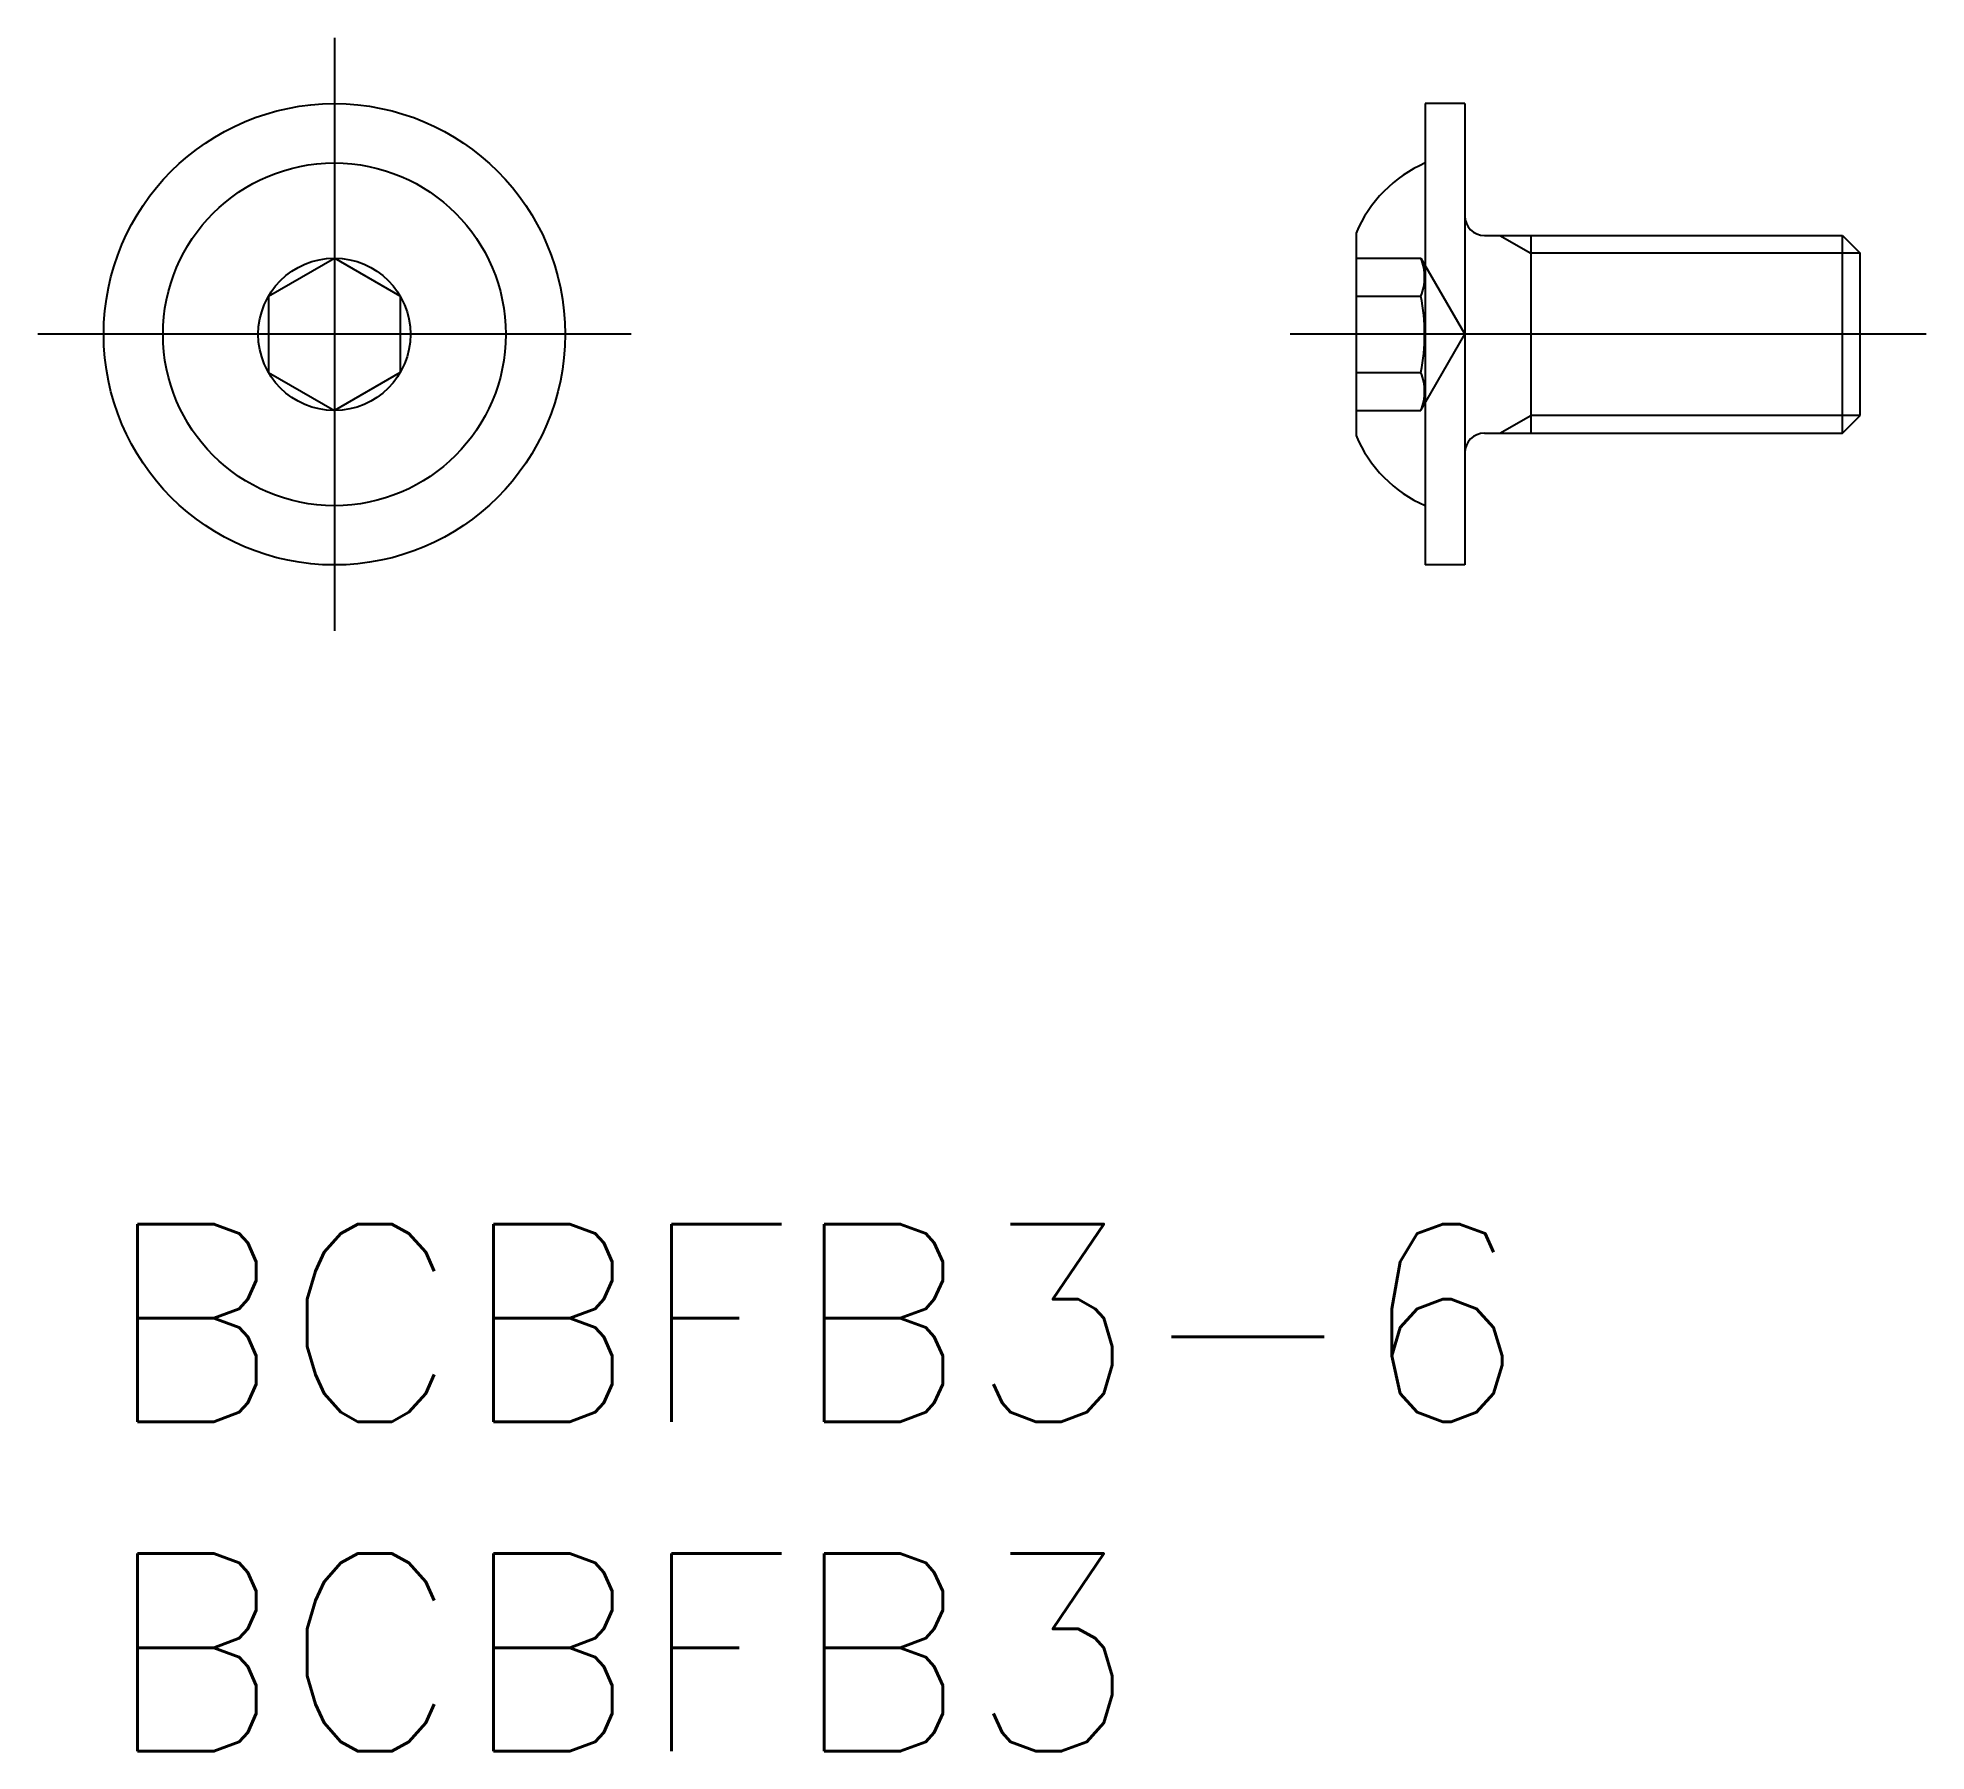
# Model space of a CAD drawing. Extents: x -1 to 27.6, y -8 to 18.
import ezdxf

# ---------------------------------------------------------------- set-up
doc = ezdxf.new("R2010")
doc.units = 0
doc.header["$LTSCALE"] = 0.5
doc.linetypes.add('CENTER', pattern=[50.8, 31.75, -6.35, 6.35, -6.35])
doc.linetypes.add('DASHED', pattern=[19.05, 12.7, -6.35])
doc.layers.get('0').update_dxf_attribs({"linetype": 'CONTINUOUS'})
for name, color, linetype in [('MSM_CENTER', 1, 'CENTER'), ('MSM_CONTINUOUS', 7, 'CONTINUOUS'), ('MSM_DASHED', 4, 'DASHED'), ('MSM_NARROW', 5, 'CONTINUOUS'), ('MSM_PART_NUMBER', 7, 'CONTINUOUS')]:
    doc.layers.add(name, color=color, linetype=linetype)
doc.styles.get("Standard").update_dxf_attribs({"font": 'txt.shx', "height": 3, "bigfont": 'bigfont.shx'})

# ---------------------------------------------------------------- blocks, each defined once
blk = doc.blocks.new('*U3')
at = {"layer": 'MSM_PART_NUMBER'}
blk.add_text('BCBFB3-6', height=3, dxfattribs=at).set_placement((0, -3))
blk = doc.blocks.new('*U4')
at = {"layer": 'MSM_PART_NUMBER'}
blk.add_text('BCBFB3', height=3, dxfattribs=at).set_placement((0, -8))

msp = doc.modelspace()

# ---------------------------------------------------------------- linework, layer by layer
for p, q in [((20.65, 17), (20.05, 17)), ((26.379, 15), (26.65, 14.729)), ((26.379, 12), (26.65, 12.27)), ((20.65, 10), (20.05, 10))]:
    msp.add_line(p, q)
at = {"layer": 'MSM_CENTER'}
for p, q in [((3.5, 18), (3.5, 9)), ((8, 13.5), (-1, 13.5)), ((27.65, 13.5), (18, 13.5))]:
    msp.add_line(p, q, dxfattribs=at)
at = {"layer": 'MSM_CONTINUOUS'}
for p, q in [((20.05, 17), (20.05, 10)), ((20.65, 17), (20.65, 10)), ((19, 15.035), (19, 11.965)), ((20.95, 15), (26.379, 15)), ((21.65, 15), (21.65, 12)), ((26.379, 12), (26.379, 15)), ((2.5, 14.077), (3.5, 14.655)), ((4.5, 14.077), (3.5, 14.655)), ((26.65, 12.27), (26.65, 14.729)), ((2.5, 14.077), (2.5, 12.923)), ((4.5, 14.077), (4.5, 12.923)), ((2.5, 12.923), (3.5, 12.345)), ((4.5, 12.923), (3.5, 12.345)), ((20.95, 12), (26.379, 12))]:
    msp.add_line(p, q, dxfattribs=at)
for radius in [3.5, 2.6, 1.155]:
    msp.add_circle((3.5, 13.5), radius, dxfattribs=at)
for centre, radius, start, end in [((20.846, 14.265), 2, 113.4555, 157.3742), ((20.95, 15.3), 0.3, 180, 270), ((20.846, 12.735), 2, 202.6258, 246.5445), ((20.95, 11.7), 0.3, 90, 180)]:
    msp.add_arc(centre, radius, start, end, dxfattribs=at)
at = {"layer": 'MSM_DASHED'}
for p, q in [((19, 14.655), (19.984, 14.655)), ((19.984, 14.655), (20.651, 13.5)), ((19, 14.077), (19.984, 14.077)), ((19.984, 12.345), (20.651, 13.5)), ((19, 12.923), (19.984, 12.923)), ((19, 12.345), (19.984, 12.345))]:
    msp.add_line(p, q, dxfattribs=at)
for centre, radius, start, end in [((19.269, 14.366), 0.771, 338.0126, 21.9874), ((17.04, 13.5), 3, 348.9042, 11.0958), ((19.269, 12.634), 0.771, 338.0126, 21.9874)]:
    msp.add_arc(centre, radius, start, end, dxfattribs=at)
at = {"layer": 'MSM_NARROW'}
for p, q in [((21.181, 15), (21.65, 14.729)), ((26.65, 14.729), (21.65, 14.729)), ((21.181, 12), (21.65, 12.27)), ((26.65, 12.27), (21.65, 12.27))]:
    msp.add_line(p, q, dxfattribs=at)

# ---------------------------------------------------------------- block references
at = {"layer": 'MSM_CONTINUOUS'}
for name in ['*U3', '*U4']:
    msp.add_blockref(name, (0, 0), dxfattribs=at)

doc.saveas('drawing.dxf')
